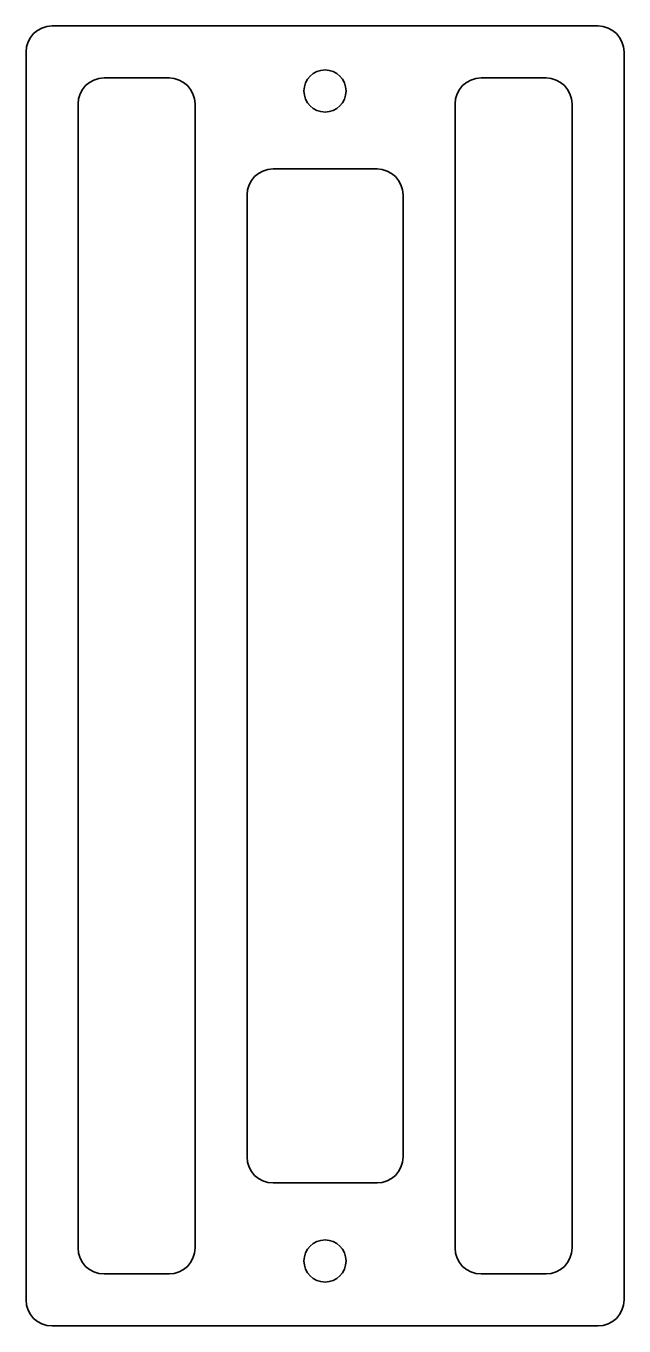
# Model space of a CAD drawing. Header units: inches. Extents: x 0 to 46, y 0 to 100.
import ezdxf

# ---------------------------------------------------------------- set-up
doc = ezdxf.new("R2010")
doc.units = ezdxf.units.IN
doc.header["$MEASUREMENT"] = 0
doc.layers.add('SIMUMAK Visible (ISO)', color=7, linetype='Continuous', lineweight=35)

# ---------------------------------------------------------------- blocks, each defined once
blk = doc.blocks.new('CD-IND-31-SEPVAROS-01')
at = {"layer": 'SIMUMAK Visible (ISO)'}
for p, q in [((2, 100), (44, 100)), ((0, 2), (0, 98)), ((46, 98), (46, 2)), ((6, 96), (11, 96)), ((35, 96), (40, 96)), ((4, 6), (4, 94)), ((13, 94), (13, 6)), ((33, 6), (33, 94)), ((42, 94), (42, 6)), ((19, 89), (27, 89)), ((17, 13), (17, 87)), ((29, 87), (29, 13)), ((27, 11), (19, 11)), ((11, 4), (6, 4)), ((40, 4), (35, 4)), ((44, 0), (2, 0))]:
    blk.add_line(p, q, dxfattribs=at)
for centre in [(23, 95), (23, 5)]:
    blk.add_circle(centre, 1.62, dxfattribs=at)
at = {"layer": 'SIMUMAK Visible (ISO)', "extrusion": (0, 0, -1)}
for centre, start, end in [((-2, 98), 0, 90), ((-44, 98), 90, 180), ((-2, 2), 270, 360), ((-44, 2), 180, 270)]:
    blk.add_arc(centre, 2, start, end, dxfattribs=at)
at = {"layer": 'SIMUMAK Visible (ISO)'}
for centre, start, end in [((6, 94), 90, 180), ((11, 94), 0, 90), ((35, 94), 90, 180), ((40, 94), 0, 90), ((19, 87), 90, 180), ((27, 87), 360, 90), ((19, 13), 180, 270), ((27, 13), 270, 0), ((6, 6), 180, 270), ((11, 6), 270, 360), ((35, 6), 180, 270), ((40, 6), 270, 360)]:
    blk.add_arc(centre, 2, start, end, dxfattribs=at)

msp = doc.modelspace()

# ---------------------------------------------------------------- block references
msp.add_blockref('CD-IND-31-SEPVAROS-01', (0, 0))

doc.saveas('drawing.dxf')
